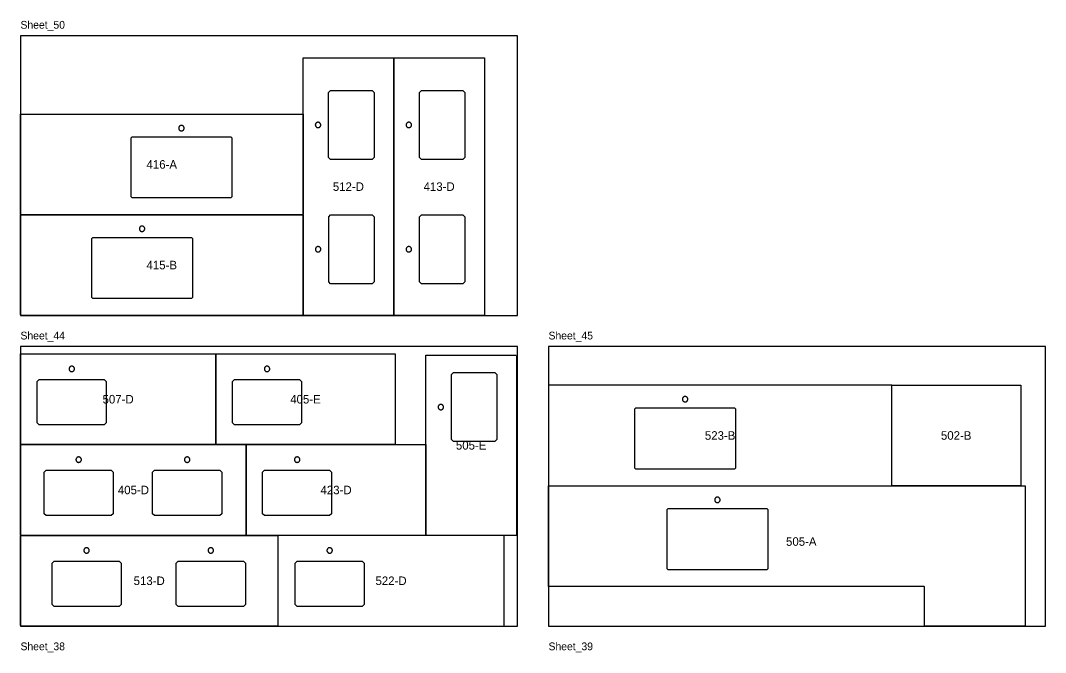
# Model space of a CAD drawing. Header units: millimetres. Extents: x 0 to 20200, y 0 to 17898.
# Drawn here: x 3400 to 10000, y 13831 to 17898 of the extents above; entities that cross this region are included whole.
import ezdxf
from ezdxf.enums import TextEntityAlignment as Align

# ---------------------------------------------------------------- set-up
doc = ezdxf.new("R2010")
doc.units = ezdxf.units.MM
for name, color, linetype in [('HOLES', 7, 'Continuous'), ('NUMBERS', 7, 'Continuous'), ('OUTER', 7, 'Continuous'), ('SHEET_BORDER', 7, 'Continuous')]:
    doc.layers.add(name, color=color, linetype=linetype)

msp = doc.modelspace()

# ---------------------------------------------------------------- linework, layer by layer
at = {"layer": 'HOLES', "color": 5}
for points in [[(5384.1, 17016), (5384.1, 17435.1), (5396.8, 17447.8), (5663.5, 17447.8), (5676.2, 17435.1), (5676.2, 17016), (5663.5, 17003.3), (5396.8, 17003.3), (5384.1, 17016)], [(5968.6, 17016), (5968.6, 17435.1), (5981.3, 17447.8), (6248, 17447.8), (6260.7, 17435.1), (6260.7, 17016), (6248, 17003.3), (5981.3, 17003.3), (5968.6, 17016)], [(5315.9, 17243), (5314.1, 17242.9), (5312.4, 17242.7), (5310.7, 17242.2), (5309.1, 17241.6), (5307.5, 17240.9), (5306, 17240), (5304.6, 17238.9), (5303.3, 17237.7), (5302.2, 17236.4), (5301.2, 17235), (5300.3, 17233.5), (5299.6, 17231.9), (5299, 17230.3), (5298.7, 17228.6), (5298.4, 17226.9), (5298.4, 17225.1), (5298.5, 17223.4), (5298.8, 17221.7), (5299.3, 17220), (5299.9, 17218.4), (5300.7, 17216.8), (5301.7, 17215.4), (5302.8, 17214), (5304, 17212.7), (5305.3, 17211.6), (5306.7, 17210.6), (5308.3, 17209.8), (5309.9, 17209.1), (5311.5, 17208.6), (5313.2, 17208.3), (5315, 17208.1), (5316.7, 17208.1), (5318.5, 17208.3), (5320.2, 17208.6), (5321.8, 17209.1), (5323.4, 17209.8), (5325, 17210.6), (5326.4, 17211.6), (5327.7, 17212.7), (5328.9, 17214), (5330, 17215.4), (5331, 17216.8), (5331.8, 17218.4), (5332.4, 17220), (5332.9, 17221.7), (5333.2, 17223.4), (5333.3, 17225.1), (5333.3, 17226.9), (5333, 17228.6), (5332.7, 17230.3), (5332.1, 17231.9), (5331.4, 17233.5), (5330.5, 17235), (5329.5, 17236.4), (5328.4, 17237.7), (5327.1, 17238.9), (5325.7, 17240), (5324.2, 17240.9), (5322.6, 17241.6), (5321, 17242.2), (5319.3, 17242.7), (5317.6, 17242.9), (5315.9, 17243)], [(5900.3, 17243), (5898.6, 17242.9), (5896.9, 17242.7), (5895.2, 17242.2), (5893.6, 17241.6), (5892, 17240.9), (5890.5, 17240), (5889.1, 17238.9), (5887.8, 17237.7), (5886.7, 17236.4), (5885.7, 17235), (5884.8, 17233.5), (5884.1, 17231.9), (5883.5, 17230.3), (5883.1, 17228.6), (5882.9, 17226.9), (5882.9, 17225.1), (5883, 17223.4), (5883.3, 17221.7), (5883.8, 17220), (5884.4, 17218.4), (5885.2, 17216.8), (5886.2, 17215.4), (5887.2, 17214), (5888.5, 17212.7), (5889.8, 17211.6), (5891.2, 17210.6), (5892.8, 17209.8), (5894.4, 17209.1), (5896, 17208.6), (5897.7, 17208.3), (5899.5, 17208.1), (5901.2, 17208.1), (5902.9, 17208.3), (5904.6, 17208.6), (5906.3, 17209.1), (5907.9, 17209.8), (5909.4, 17210.6), (5910.9, 17211.6), (5912.2, 17212.7), (5913.4, 17214), (5914.5, 17215.4), (5915.5, 17216.8), (5916.3, 17218.4), (5916.9, 17220), (5917.4, 17221.7), (5917.7, 17223.4), (5917.8, 17225.1), (5917.8, 17226.9), (5917.5, 17228.6), (5917.1, 17230.3), (5916.6, 17231.9), (5915.9, 17233.5), (5915, 17235), (5914, 17236.4), (5912.8, 17237.7), (5911.6, 17238.9), (5910.2, 17240), (5908.7, 17240.9), (5907.1, 17241.6), (5905.5, 17242.2), (5903.8, 17242.7), (5902.1, 17242.9), (5900.3, 17243)], [(4454.1, 17204.9), (4454, 17206.7), (4453.8, 17208.4), (4453.3, 17210.1), (4452.7, 17211.7), (4452, 17213.3), (4451.1, 17214.7), (4450, 17216.1), (4448.8, 17217.4), (4447.5, 17218.6), (4446.1, 17219.6), (4444.6, 17220.5), (4443, 17221.2), (4441.4, 17221.7), (4439.7, 17222.1), (4437.9, 17222.3), (4436.2, 17222.4), (4434.5, 17222.2), (4432.8, 17221.9), (4431.1, 17221.5), (4429.5, 17220.8), (4427.9, 17220), (4426.4, 17219.1), (4425.1, 17218), (4423.8, 17216.8), (4422.7, 17215.5), (4421.7, 17214), (4420.9, 17212.5), (4420.2, 17210.9), (4419.7, 17209.2), (4419.4, 17207.5), (4419.2, 17205.8), (4419.2, 17204), (4419.4, 17202.3), (4419.7, 17200.6), (4420.2, 17198.9), (4420.9, 17197.3), (4421.7, 17195.8), (4422.7, 17194.4), (4423.8, 17193), (4425.1, 17191.8), (4426.4, 17190.7), (4427.9, 17189.8), (4429.5, 17189), (4431.1, 17188.4), (4432.8, 17187.9), (4434.5, 17187.6), (4436.2, 17187.5), (4437.9, 17187.5), (4439.7, 17187.7), (4441.4, 17188.1), (4443, 17188.7), (4444.6, 17189.4), (4446.1, 17190.2), (4447.5, 17191.3), (4448.8, 17192.4), (4450, 17193.7), (4451.1, 17195.1), (4452, 17196.6), (4452.7, 17198.1), (4453.3, 17199.8), (4453.8, 17201.5), (4454, 17203.2), (4454.1, 17204.9)], [(4119.1, 17149.4), (4754.1, 17149.4), (4760.5, 17143), (4760.5, 16762), (4754.1, 16755.6), (4119.1, 16755.6), (4112.8, 16762), (4112.8, 17143), (4119.1, 17149.4)], [(5384.4, 16215.9), (5384.4, 16635), (5397.1, 16647.7), (5663.8, 16647.7), (5676.5, 16635), (5676.5, 16215.9), (5663.8, 16203.2), (5397.1, 16203.2), (5384.4, 16215.9)], [(5968.6, 16215.9), (5968.6, 16635), (5981.3, 16647.7), (6248, 16647.7), (6260.7, 16635), (6260.7, 16215.9), (6248, 16203.2), (5981.3, 16203.2), (5968.6, 16215.9)], [(4200.1, 16557.2), (4200, 16559), (4199.8, 16560.7), (4199.3, 16562.4), (4198.7, 16564), (4198, 16565.6), (4197.1, 16567), (4196, 16568.4), (4194.8, 16569.7), (4193.5, 16570.9), (4192.1, 16571.9), (4190.6, 16572.8), (4189, 16573.5), (4187.4, 16574), (4185.7, 16574.4), (4183.9, 16574.6), (4182.2, 16574.7), (4180.5, 16574.5), (4178.8, 16574.2), (4177.1, 16573.8), (4175.5, 16573.1), (4173.9, 16572.3), (4172.4, 16571.4), (4171.1, 16570.3), (4169.8, 16569.1), (4168.7, 16567.8), (4167.7, 16566.3), (4166.9, 16564.8), (4166.2, 16563.2), (4165.7, 16561.5), (4165.4, 16559.8), (4165.2, 16558.1), (4165.2, 16556.3), (4165.4, 16554.6), (4165.7, 16552.9), (4166.2, 16551.2), (4166.9, 16549.6), (4167.7, 16548.1), (4168.7, 16546.7), (4169.8, 16545.3), (4171.1, 16544.1), (4172.4, 16543), (4173.9, 16542.1), (4175.5, 16541.3), (4177.1, 16540.7), (4178.8, 16540.2), (4180.5, 16539.9), (4182.2, 16539.8), (4183.9, 16539.8), (4185.7, 16540), (4187.4, 16540.4), (4189, 16541), (4190.6, 16541.7), (4192.1, 16542.5), (4193.5, 16543.6), (4194.8, 16544.7), (4196, 16546), (4197.1, 16547.4), (4198, 16548.9), (4198.7, 16550.4), (4199.3, 16552.1), (4199.8, 16553.8), (4200, 16555.5), (4200.1, 16557.2)], [(3865.1, 16501.6), (4500.1, 16501.6), (4506.5, 16495.3), (4506.5, 16114.3), (4500.1, 16108), (3865.1, 16108), (3858.8, 16114.3), (3858.8, 16495.3), (3865.1, 16501.6)], [(5316.1, 16442.9), (5314.4, 16442.8), (5312.7, 16442.6), (5311, 16442.1), (5309.4, 16441.5), (5307.8, 16440.8), (5306.3, 16439.9), (5304.9, 16438.8), (5303.6, 16437.6), (5302.5, 16436.3), (5301.5, 16434.9), (5300.6, 16433.4), (5299.9, 16431.8), (5299.3, 16430.2), (5298.9, 16428.5), (5298.7, 16426.8), (5298.7, 16425), (5298.8, 16423.3), (5299.1, 16421.6), (5299.6, 16419.9), (5300.2, 16418.3), (5301, 16416.7), (5302, 16415.3), (5303, 16413.9), (5304.3, 16412.6), (5305.6, 16411.5), (5307, 16410.5), (5308.6, 16409.7), (5310.2, 16409), (5311.8, 16408.5), (5313.5, 16408.2), (5315.3, 16408), (5317, 16408), (5318.7, 16408.2), (5320.4, 16408.5), (5322.1, 16409), (5323.7, 16409.7), (5325.2, 16410.5), (5326.7, 16411.5), (5328, 16412.6), (5329.2, 16413.9), (5330.3, 16415.3), (5331.3, 16416.7), (5332.1, 16418.3), (5332.7, 16419.9), (5333.2, 16421.6), (5333.5, 16423.3), (5333.6, 16425), (5333.6, 16426.8), (5333.3, 16428.5), (5332.9, 16430.2), (5332.4, 16431.8), (5331.7, 16433.4), (5330.8, 16434.9), (5329.8, 16436.3), (5328.6, 16437.6), (5327.4, 16438.8), (5326, 16439.9), (5324.5, 16440.8), (5322.9, 16441.5), (5321.3, 16442.1), (5319.6, 16442.6), (5317.9, 16442.8), (5316.1, 16442.9)], [(5900.3, 16442.9), (5898.6, 16442.8), (5896.9, 16442.6), (5895.2, 16442.1), (5893.6, 16441.5), (5892, 16440.8), (5890.5, 16439.9), (5889.1, 16438.8), (5887.8, 16437.6), (5886.7, 16436.3), (5885.7, 16434.9), (5884.8, 16433.4), (5884.1, 16431.8), (5883.5, 16430.2), (5883.1, 16428.5), (5882.9, 16426.8), (5882.9, 16425), (5883, 16423.3), (5883.3, 16421.6), (5883.8, 16419.9), (5884.4, 16418.3), (5885.2, 16416.7), (5886.2, 16415.3), (5887.2, 16413.9), (5888.5, 16412.6), (5889.8, 16411.5), (5891.2, 16410.5), (5892.8, 16409.7), (5894.4, 16409), (5896, 16408.5), (5897.7, 16408.2), (5899.5, 16408), (5901.2, 16408), (5902.9, 16408.2), (5904.6, 16408.5), (5906.3, 16409), (5907.9, 16409.7), (5909.4, 16410.5), (5910.9, 16411.5), (5912.2, 16412.6), (5913.4, 16413.9), (5914.5, 16415.3), (5915.5, 16416.7), (5916.3, 16418.3), (5916.9, 16419.9), (5917.4, 16421.6), (5917.7, 16423.3), (5917.8, 16425), (5917.8, 16426.8), (5917.5, 16428.5), (5917.1, 16430.2), (5916.6, 16431.8), (5915.9, 16433.4), (5915, 16434.9), (5914, 16436.3), (5912.8, 16437.6), (5911.6, 16438.8), (5910.2, 16439.9), (5908.7, 16440.8), (5907.1, 16441.5), (5905.5, 16442.1), (5903.8, 16442.6), (5902.1, 16442.8), (5900.3, 16442.9)], [(3747.7, 15655.8), (3747.6, 15657.5), (3747.3, 15659.2), (3746.9, 15660.9), (3746.3, 15662.5), (3745.5, 15664.1), (3744.6, 15665.6), (3743.6, 15667), (3742.4, 15668.3), (3741.1, 15669.4), (3739.7, 15670.4), (3738.2, 15671.3), (3736.6, 15672), (3734.9, 15672.6), (3733.2, 15673), (3731.5, 15673.2), (3729.8, 15673.2), (3728, 15673.1), (3726.3, 15672.8), (3724.6, 15672.3), (3723, 15671.7), (3721.5, 15670.9), (3720, 15669.9), (3718.6, 15668.9), (3717.4, 15667.6), (3716.3, 15666.3), (3715.3, 15664.9), (3714.5, 15663.3), (3713.8, 15661.7), (3713.3, 15660.1), (3712.9, 15658.4), (3712.8, 15656.6), (3712.8, 15654.9), (3712.9, 15653.2), (3713.3, 15651.5), (3713.8, 15649.8), (3714.5, 15648.2), (3715.3, 15646.7), (3716.3, 15645.2), (3717.4, 15643.9), (3718.6, 15642.7), (3720, 15641.6), (3721.5, 15640.6), (3723, 15639.8), (3724.6, 15639.2), (3726.3, 15638.7), (3728, 15638.4), (3729.8, 15638.3), (3731.5, 15638.3), (3733.2, 15638.6), (3734.9, 15639), (3736.6, 15639.5), (3738.2, 15640.2), (3739.7, 15641.1), (3741.1, 15642.1), (3742.4, 15643.3), (3743.6, 15644.5), (3744.6, 15645.9), (3745.5, 15647.4), (3746.3, 15649), (3746.9, 15650.6), (3747.3, 15652.3), (3747.6, 15654), (3747.7, 15655.8)], [(5005, 15655.8), (5004.9, 15657.5), (5004.6, 15659.2), (5004.2, 15660.9), (5003.6, 15662.5), (5002.8, 15664.1), (5001.9, 15665.6), (5000.9, 15667), (4999.7, 15668.3), (4998.4, 15669.4), (4997, 15670.4), (4995.5, 15671.3), (4993.9, 15672), (4992.2, 15672.6), (4990.5, 15673), (4988.8, 15673.2), (4987.1, 15673.2), (4985.3, 15673.1), (4983.6, 15672.8), (4981.9, 15672.3), (4980.3, 15671.7), (4978.8, 15670.9), (4977.3, 15669.9), (4975.9, 15668.9), (4974.7, 15667.6), (4973.6, 15666.3), (4972.6, 15664.9), (4971.8, 15663.3), (4971.1, 15661.7), (4970.6, 15660.1), (4970.2, 15658.4), (4970.1, 15656.6), (4970.1, 15654.9), (4970.2, 15653.2), (4970.6, 15651.5), (4971.1, 15649.8), (4971.8, 15648.2), (4972.6, 15646.7), (4973.6, 15645.2), (4974.7, 15643.9), (4975.9, 15642.7), (4977.3, 15641.6), (4978.8, 15640.6), (4980.3, 15639.8), (4981.9, 15639.2), (4983.6, 15638.7), (4985.3, 15638.4), (4987.1, 15638.3), (4988.8, 15638.3), (4990.5, 15638.6), (4992.2, 15639), (4993.9, 15639.5), (4995.5, 15640.2), (4997, 15641.1), (4998.4, 15642.1), (4999.7, 15643.3), (5000.9, 15644.5), (5001.9, 15645.9), (5002.8, 15647.4), (5003.6, 15649), (5004.2, 15650.6), (5004.6, 15652.3), (5004.9, 15654), (5005, 15655.8)], [(3520.7, 15587.5), (3939.8, 15587.5), (3952.4, 15574.8), (3952.4, 15308.1), (3939.8, 15295.4), (3520.7, 15295.4), (3508, 15308.1), (3508, 15574.8), (3520.7, 15587.5)], [(4777.9, 15587.5), (5197.1, 15587.5), (5209.8, 15574.8), (5209.8, 15308.1), (5197.1, 15295.4), (4777.9, 15295.4), (4765.2, 15308.1), (4765.2, 15574.8), (4777.9, 15587.5)], [(6174.9, 15200.2), (6174.9, 15619.3), (6187.6, 15632), (6454.4, 15632), (6467, 15619.3), (6467, 15200.2), (6454.4, 15187.5), (6187.6, 15187.5), (6174.9, 15200.2)], [(7696.9, 15460.5), (7696.9, 15462.2), (7696.6, 15464), (7696.2, 15465.6), (7695.6, 15467.3), (7694.8, 15468.9), (7693.9, 15470.3), (7692.9, 15471.7), (7691.7, 15473), (7690.4, 15474.2), (7688.9, 15475.2), (7687.4, 15476), (7685.9, 15476.8), (7684.2, 15477.3), (7682.5, 15477.7), (7680.8, 15477.9), (7679, 15478), (7677.3, 15477.8), (7675.6, 15477.5), (7673.9, 15477.1), (7672.3, 15476.4), (7670.7, 15475.6), (7669.3, 15474.7), (7667.9, 15473.6), (7666.7, 15472.4), (7665.6, 15471), (7664.6, 15469.6), (7663.7, 15468.1), (7663.1, 15466.5), (7662.6, 15464.8), (7662.2, 15463.1), (7662, 15461.4), (7662, 15459.6), (7662.2, 15457.9), (7662.6, 15456.2), (7663.1, 15454.5), (7663.7, 15452.9), (7664.6, 15451.4), (7665.6, 15450), (7666.7, 15448.6), (7667.9, 15447.4), (7669.3, 15446.3), (7670.7, 15445.4), (7672.3, 15444.6), (7673.9, 15443.9), (7675.6, 15443.5), (7677.3, 15443.2), (7679, 15443), (7680.8, 15443.1), (7682.5, 15443.3), (7684.2, 15443.7), (7685.9, 15444.2), (7687.4, 15445), (7688.9, 15445.8), (7690.4, 15446.8), (7691.7, 15448), (7692.9, 15449.3), (7693.9, 15450.7), (7694.8, 15452.1), (7695.6, 15453.7), (7696.2, 15455.4), (7696.6, 15457), (7696.9, 15458.8), (7696.9, 15460.5)], [(6106.7, 15427.2), (6104.9, 15427.1), (6103.2, 15426.8), (6101.5, 15426.4), (6099.9, 15425.8), (6098.3, 15425), (6096.9, 15424.1), (6095.5, 15423.1), (6094.2, 15421.9), (6093, 15420.6), (6092, 15419.2), (6091.1, 15417.7), (6090.4, 15416.1), (6089.9, 15414.4), (6089.5, 15412.7), (6089.3, 15411), (6089.2, 15409.3), (6089.4, 15407.5), (6089.7, 15405.8), (6090.1, 15404.1), (6090.8, 15402.5), (6091.6, 15401), (6092.5, 15399.5), (6093.6, 15398.1), (6094.8, 15396.9), (6096.1, 15395.8), (6097.6, 15394.8), (6099.1, 15394), (6100.7, 15393.3), (6102.4, 15392.8), (6104.1, 15392.4), (6105.8, 15392.3), (6107.6, 15392.3), (6109.3, 15392.4), (6111, 15392.8), (6112.7, 15393.3), (6114.3, 15394), (6115.8, 15394.8), (6117.2, 15395.8), (6118.6, 15396.9), (6119.8, 15398.1), (6120.9, 15399.5), (6121.8, 15401), (6122.6, 15402.5), (6123.2, 15404.1), (6123.7, 15405.8), (6124, 15407.5), (6124.1, 15409.3), (6124.1, 15411), (6123.9, 15412.7), (6123.5, 15414.4), (6122.9, 15416.1), (6122.2, 15417.7), (6121.4, 15419.2), (6120.3, 15420.6), (6119.2, 15421.9), (6117.9, 15423.1), (6116.5, 15424.1), (6115, 15425), (6113.5, 15425.8), (6111.8, 15426.4), (6110.1, 15426.8), (6108.4, 15427.1), (6106.7, 15427.2)], [(7362, 15404.9), (7997, 15404.9), (8003.3, 15398.6), (8003.3, 15017.6), (7997, 15011.2), (7362, 15011.2), (7355.6, 15017.6), (7355.6, 15398.6), (7362, 15404.9)], [(3792.1, 15071.6), (3792, 15073.3), (3791.8, 15075), (3791.3, 15076.7), (3790.7, 15078.3), (3790, 15079.9), (3789.1, 15081.4), (3788, 15082.8), (3786.8, 15084.1), (3785.5, 15085.2), (3784.1, 15086.2), (3782.6, 15087.1), (3781, 15087.8), (3779.4, 15088.4), (3777.7, 15088.8), (3776, 15089), (3774.2, 15089), (3772.5, 15088.9), (3770.8, 15088.6), (3769.1, 15088.1), (3767.5, 15087.5), (3765.9, 15086.7), (3764.5, 15085.7), (3763.1, 15084.7), (3761.8, 15083.4), (3760.7, 15082.1), (3759.7, 15080.7), (3758.9, 15079.1), (3758.2, 15077.5), (3757.7, 15075.9), (3757.4, 15074.2), (3757.2, 15072.4), (3757.2, 15070.7), (3757.4, 15069), (3757.7, 15067.3), (3758.2, 15065.6), (3758.9, 15064), (3759.7, 15062.5), (3760.7, 15061), (3761.8, 15059.7), (3763.1, 15058.5), (3764.5, 15057.4), (3765.9, 15056.4), (3767.5, 15055.6), (3769.1, 15055), (3770.8, 15054.5), (3772.5, 15054.2), (3774.2, 15054.1), (3776, 15054.1), (3777.7, 15054.4), (3779.4, 15054.8), (3781, 15055.3), (3782.6, 15056), (3784.1, 15056.9), (3785.5, 15057.9), (3786.8, 15059.1), (3788, 15060.3), (3789.1, 15061.7), (3790, 15063.2), (3790.7, 15064.8), (3791.3, 15066.4), (3791.8, 15068.1), (3792, 15069.8), (3792.1, 15071.6)], [(4490.6, 15071.6), (4490.5, 15073.3), (4490.3, 15075), (4489.8, 15076.7), (4489.2, 15078.3), (4488.5, 15079.9), (4487.6, 15081.4), (4486.5, 15082.8), (4485.3, 15084.1), (4484, 15085.2), (4482.6, 15086.2), (4481.1, 15087.1), (4479.5, 15087.8), (4477.9, 15088.4), (4476.2, 15088.8), (4474.5, 15089), (4472.7, 15089), (4471, 15088.9), (4469.3, 15088.6), (4467.6, 15088.1), (4466, 15087.5), (4464.4, 15086.7), (4463, 15085.7), (4461.6, 15084.7), (4460.3, 15083.4), (4459.2, 15082.1), (4458.2, 15080.7), (4457.4, 15079.1), (4456.7, 15077.5), (4456.2, 15075.9), (4455.9, 15074.2), (4455.7, 15072.4), (4455.7, 15070.7), (4455.9, 15069), (4456.2, 15067.3), (4456.7, 15065.6), (4457.4, 15064), (4458.2, 15062.5), (4459.2, 15061), (4460.3, 15059.7), (4461.6, 15058.5), (4463, 15057.4), (4464.4, 15056.4), (4466, 15055.6), (4467.6, 15055), (4469.3, 15054.5), (4471, 15054.2), (4472.7, 15054.1), (4474.5, 15054.1), (4476.2, 15054.4), (4477.9, 15054.8), (4479.5, 15055.3), (4481.1, 15056), (4482.6, 15056.9), (4484, 15057.9), (4485.3, 15059.1), (4486.5, 15060.3), (4487.6, 15061.7), (4488.5, 15063.2), (4489.2, 15064.8), (4489.8, 15066.4), (4490.3, 15068.1), (4490.5, 15069.8), (4490.6, 15071.6)], [(5198.6, 15071.6), (5198.6, 15073.3), (5198.3, 15075), (5197.9, 15076.7), (5197.3, 15078.3), (5196.5, 15079.9), (5195.6, 15081.4), (5194.6, 15082.8), (5193.4, 15084.1), (5192.1, 15085.2), (5190.6, 15086.2), (5189.1, 15087.1), (5187.6, 15087.8), (5185.9, 15088.4), (5184.2, 15088.8), (5182.5, 15089), (5180.7, 15089), (5179, 15088.9), (5177.3, 15088.6), (5175.6, 15088.1), (5174, 15087.5), (5172.4, 15086.7), (5171, 15085.7), (5169.6, 15084.7), (5168.4, 15083.4), (5167.3, 15082.1), (5166.3, 15080.7), (5165.4, 15079.1), (5164.8, 15077.5), (5164.3, 15075.9), (5163.9, 15074.2), (5163.7, 15072.4), (5163.7, 15070.7), (5163.9, 15069), (5164.3, 15067.3), (5164.8, 15065.6), (5165.4, 15064), (5166.3, 15062.5), (5167.3, 15061), (5168.4, 15059.7), (5169.6, 15058.5), (5171, 15057.4), (5172.4, 15056.4), (5174, 15055.6), (5175.6, 15055), (5177.3, 15054.5), (5179, 15054.2), (5180.7, 15054.1), (5182.5, 15054.1), (5184.2, 15054.4), (5185.9, 15054.8), (5187.6, 15055.3), (5189.1, 15056), (5190.6, 15056.9), (5192.1, 15057.9), (5193.4, 15059.1), (5194.6, 15060.3), (5195.6, 15061.7), (5196.5, 15063.2), (5197.3, 15064.8), (5197.9, 15066.4), (5198.3, 15068.1), (5198.6, 15069.8), (5198.6, 15071.6)], [(3565.1, 15003.3), (3984.2, 15003.3), (3996.9, 14990.6), (3996.9, 14723.9), (3984.2, 14711.2), (3565.1, 14711.2), (3552.4, 14723.9), (3552.4, 14990.6), (3565.1, 15003.3)], [(4263.6, 15003.3), (4682.7, 15003.3), (4695.4, 14990.6), (4695.4, 14723.9), (4682.7, 14711.2), (4263.6, 14711.2), (4250.9, 14723.9), (4250.9, 14990.6), (4263.6, 15003.3)], [(4971.6, 15003.3), (5390.7, 15003.3), (5403.4, 14990.6), (5403.4, 14723.9), (5390.7, 14711.2), (4971.6, 14711.2), (4958.9, 14723.9), (4958.9, 14990.6), (4971.6, 15003.3)], [(7904.9, 14812.8), (7904.8, 14814.5), (7904.6, 14816.3), (7904.1, 14817.9), (7903.5, 14819.6), (7902.8, 14821.2), (7901.9, 14822.6), (7900.8, 14824), (7899.6, 14825.3), (7898.3, 14826.5), (7896.9, 14827.5), (7895.4, 14828.3), (7893.8, 14829.1), (7892.2, 14829.6), (7890.5, 14830), (7888.7, 14830.2), (7887, 14830.3), (7885.3, 14830.1), (7883.6, 14829.8), (7881.9, 14829.4), (7880.3, 14828.7), (7878.7, 14827.9), (7877.2, 14827), (7875.9, 14825.9), (7874.6, 14824.7), (7873.5, 14823.3), (7872.5, 14821.9), (7871.7, 14820.4), (7871, 14818.8), (7870.5, 14817.1), (7870.2, 14815.4), (7870, 14813.7), (7870, 14811.9), (7870.2, 14810.2), (7870.5, 14808.5), (7871, 14806.8), (7871.7, 14805.2), (7872.5, 14803.7), (7873.5, 14802.3), (7874.6, 14800.9), (7875.9, 14799.7), (7877.2, 14798.6), (7878.7, 14797.7), (7880.3, 14796.9), (7881.9, 14796.2), (7883.6, 14795.8), (7885.3, 14795.5), (7887, 14795.3), (7888.7, 14795.4), (7890.5, 14795.6), (7892.2, 14796), (7893.8, 14796.5), (7895.4, 14797.3), (7896.9, 14798.1), (7898.3, 14799.1), (7899.6, 14800.3), (7900.8, 14801.6), (7901.9, 14803), (7902.8, 14804.4), (7903.5, 14806), (7904.1, 14807.7), (7904.6, 14809.3), (7904.8, 14811.1), (7904.9, 14812.8)], [(7569.9, 14757.2), (8204.9, 14757.2), (8211.3, 14750.9), (8211.3, 14369.9), (8204.9, 14363.5), (7569.9, 14363.5), (7563.6, 14369.9), (7563.6, 14750.9), (7569.9, 14757.2)], [(3842.9, 14487.4), (3842.8, 14489.1), (3842.6, 14490.8), (3842.1, 14492.5), (3841.5, 14494.1), (3840.8, 14495.7), (3839.9, 14497.2), (3838.8, 14498.6), (3837.6, 14499.9), (3836.3, 14501), (3834.9, 14502), (3833.4, 14502.9), (3831.8, 14503.6), (3830.2, 14504.2), (3828.5, 14504.6), (3826.8, 14504.8), (3825, 14504.8), (3823.3, 14504.7), (3821.6, 14504.4), (3819.9, 14503.9), (3818.3, 14503.3), (3816.7, 14502.5), (3815.3, 14501.5), (3813.9, 14500.5), (3812.6, 14499.2), (3811.5, 14497.9), (3810.5, 14496.5), (3809.7, 14494.9), (3809, 14493.3), (3808.5, 14491.7), (3808.2, 14490), (3808, 14488.2), (3808, 14486.5), (3808.2, 14484.8), (3808.5, 14483.1), (3809, 14481.4), (3809.7, 14479.8), (3810.5, 14478.3), (3811.5, 14476.8), (3812.6, 14475.5), (3813.9, 14474.3), (3815.3, 14473.2), (3816.7, 14472.2), (3818.3, 14471.4), (3819.9, 14470.8), (3821.6, 14470.3), (3823.3, 14470), (3825, 14469.9), (3826.8, 14469.9), (3828.5, 14470.2), (3830.2, 14470.6), (3831.8, 14471.1), (3833.4, 14471.8), (3834.9, 14472.7), (3836.3, 14473.7), (3837.6, 14474.9), (3838.8, 14476.1), (3839.9, 14477.5), (3840.8, 14479), (3841.5, 14480.6), (3842.1, 14482.2), (3842.6, 14483.9), (3842.8, 14485.6), (3842.9, 14487.4)], [(4643, 14487.4), (4642.9, 14489.1), (4642.7, 14490.8), (4642.2, 14492.5), (4641.6, 14494.1), (4640.9, 14495.7), (4640, 14497.2), (4638.9, 14498.6), (4637.7, 14499.9), (4636.4, 14501), (4635, 14502), (4633.5, 14502.9), (4631.9, 14503.6), (4630.3, 14504.2), (4628.6, 14504.6), (4626.9, 14504.8), (4625.1, 14504.8), (4623.4, 14504.7), (4621.7, 14504.4), (4620, 14503.9), (4618.4, 14503.3), (4616.8, 14502.5), (4615.4, 14501.5), (4614, 14500.5), (4612.7, 14499.2), (4611.6, 14497.9), (4610.6, 14496.5), (4609.8, 14494.9), (4609.1, 14493.3), (4608.6, 14491.7), (4608.3, 14490), (4608.1, 14488.2), (4608.1, 14486.5), (4608.3, 14484.8), (4608.6, 14483.1), (4609.1, 14481.4), (4609.8, 14479.8), (4610.6, 14478.3), (4611.6, 14476.8), (4612.7, 14475.5), (4614, 14474.3), (4615.4, 14473.2), (4616.8, 14472.2), (4618.4, 14471.4), (4620, 14470.8), (4621.7, 14470.3), (4623.4, 14470), (4625.1, 14469.9), (4626.9, 14469.9), (4628.6, 14470.2), (4630.3, 14470.6), (4631.9, 14471.1), (4633.5, 14471.8), (4635, 14472.7), (4636.4, 14473.7), (4637.7, 14474.9), (4638.9, 14476.1), (4640, 14477.5), (4640.9, 14479), (4641.6, 14480.6), (4642.2, 14482.2), (4642.7, 14483.9), (4642.9, 14485.6), (4643, 14487.4)], [(5408.2, 14487.4), (5408.1, 14489.1), (5407.8, 14490.8), (5407.4, 14492.5), (5406.8, 14494.1), (5406.1, 14495.7), (5405.2, 14497.2), (5404.1, 14498.6), (5402.9, 14499.9), (5401.6, 14501), (5400.2, 14502), (5398.7, 14502.9), (5397.1, 14503.6), (5395.5, 14504.2), (5393.8, 14504.6), (5392, 14504.8), (5390.3, 14504.8), (5388.6, 14504.7), (5386.8, 14504.4), (5385.2, 14503.9), (5383.5, 14503.3), (5382, 14502.5), (5380.5, 14501.5), (5379.2, 14500.5), (5377.9, 14499.2), (5376.8, 14497.9), (5375.8, 14496.5), (5375, 14494.9), (5374.3, 14493.3), (5373.8, 14491.7), (5373.5, 14490), (5373.3, 14488.2), (5373.3, 14486.5), (5373.5, 14484.8), (5373.8, 14483.1), (5374.3, 14481.4), (5375, 14479.8), (5375.8, 14478.3), (5376.8, 14476.8), (5377.9, 14475.5), (5379.2, 14474.3), (5380.5, 14473.2), (5382, 14472.2), (5383.5, 14471.4), (5385.2, 14470.8), (5386.8, 14470.3), (5388.6, 14470), (5390.3, 14469.9), (5392, 14469.9), (5393.8, 14470.2), (5395.5, 14470.6), (5397.1, 14471.1), (5398.7, 14471.8), (5400.2, 14472.7), (5401.6, 14473.7), (5402.9, 14474.9), (5404.1, 14476.1), (5405.2, 14477.5), (5406.1, 14479), (5406.8, 14480.6), (5407.4, 14482.2), (5407.8, 14483.9), (5408.1, 14485.6), (5408.2, 14487.4)], [(3615.9, 14419.1), (4035, 14419.1), (4047.7, 14406.4), (4047.7, 14139.7), (4035, 14127), (3615.9, 14127), (3603.2, 14139.7), (3603.2, 14406.4), (3615.9, 14419.1)], [(4416, 14419.1), (4835.1, 14419.1), (4847.8, 14406.4), (4847.8, 14139.7), (4835.1, 14127), (4416, 14127), (4403.3, 14139.7), (4403.3, 14406.4), (4416, 14419.1)], [(5181.2, 14419.1), (5600.3, 14419.1), (5613, 14406.4), (5613, 14139.7), (5600.3, 14127), (5181.2, 14127), (5168.5, 14139.7), (5168.5, 14406.4), (5181.2, 14419.1)]]:
    msp.add_lwpolyline(points, dxfattribs=at)
at = {"layer": 'OUTER'}
for points in [[(5219.3, 16000), (5219.3, 17657.3), (5803.5, 17657.3), (5803.5, 16003.2), (5800.3, 16000), (5219.3, 16000)], [(5803.5, 16000), (5803.5, 17657.3), (6387.7, 17657.3), (6387.7, 16003.2), (6384.5, 16000), (5803.5, 16000)], [(3400, 17295.4), (5219.3, 17295.4), (5219.3, 16650.9), (5216.1, 16647.7), (3403.2, 16647.7), (3400, 16650.9), (3400, 17295.4)], [(3400, 16647.7), (5219.3, 16647.7), (5219.3, 16003.2), (5216.1, 16000), (3403.2, 16000), (3400, 16003.2), (3400, 16647.7)], [(3400, 15752.6), (4657.3, 15752.6), (4657.3, 15168.4), (3403.2, 15168.4), (3400, 15171.6), (3400, 15752.6)], [(4657.3, 15752.6), (5813, 15752.6), (5813, 15171.6), (5809.8, 15168.4), (4657.3, 15168.4), (4657.3, 15752.6)], [(6009.9, 14584.2), (6009.9, 15743.1), (6590.9, 15743.1), (6594, 15739.9), (6594, 14584.2), (6009.9, 14584.2)], [(9009.8, 15551), (6800, 15551), (6800, 14906.5), (6803.2, 14903.3), (9009.8, 14903.3), (9009.8, 15551)], [(9009.8, 15551), (9840.1, 15551), (9840.1, 14906.5), (9836.9, 14903.3), (9013, 14903.3), (9009.8, 14906.5), (9009.8, 15551)], [(3400, 15168.4), (4854.1, 15168.4), (4854.1, 14584.2), (3403.2, 14584.2), (3400, 14587.4), (3400, 15168.4)], [(4854.1, 15168.4), (6009.9, 15168.4), (6009.9, 14584.2), (4857.3, 14584.2), (4854.1, 14587.4), (4854.1, 15168.4)], [(6800, 14903.3), (9868.6, 14903.3), (9868.6, 14000), (9224.1, 14000), (9220.9, 14003.2), (9220.9, 14252.4), (9217.8, 14255.6), (6800, 14255.6), (6800, 14903.3)], [(3400, 14584.2), (5057.3, 14584.2), (5057.3, 14000), (3403.2, 14000), (3400, 14003.2), (3400, 14584.2)], [(5057.3, 14000), (6514.7, 14000), (6514.7, 14584.2), (5057.3, 14584.2), (5057.3, 14000)]]:
    msp.add_lwpolyline(points, dxfattribs=at)
at = {"layer": 'SHEET_BORDER', "color": 1}
for points in [[(3400, 16000), (6600, 16000), (6600, 17800), (3400, 17800), (3400, 16000)], [(3400, 14000), (6600, 14000), (6600, 15800), (3400, 15800), (3400, 14000)], [(6800, 14000), (10000, 14000), (10000, 15800), (6800, 15800), (6800, 14000)]]:
    msp.add_lwpolyline(points, dxfattribs=at)

# ---------------------------------------------------------------- texts
at = {"layer": 'NUMBERS'}
for s, p in [('416-A', (4309.6, 16971.6)), ('512-D', (5511.4, 16828.7)), ('413-D', (6095.6, 16828.7)), ('415-B', (4309.6, 16323.9)), ('507-D', (4028.7, 15460.5)), ('405-E', (5235.1, 15460.5)), ('523-B', (7904.9, 15227.1)), ('502-B', (9424.9, 15227.1)), ('505-E', (6301.9, 15163.6)), ('405-D', (4127.1, 14876.3)), ('423-D', (5432, 14876.3)), ('505-A', (8427.4, 14544.7)), ('513-D', (4228.7, 14292.1)), ('522-D', (5786, 14292.1))]:
    msp.add_text(s, height=55, dxfattribs=at).set_placement(p, align=Align.MIDDLE_CENTER)
at = {"layer": 'SHEET_BORDER', "color": 1}
for s, p in [('Sheet_50', (3400, 17830)), ('Sheet_44', (3400, 15830)), ('Sheet_45', (6800, 15830)), ('Sheet_38', (3400, 13830)), ('Sheet_39', (6800, 13830))]:
    msp.add_text(s, height=50, dxfattribs=at).set_placement(p, align=Align.BOTTOM_LEFT)

doc.saveas('drawing.dxf')
